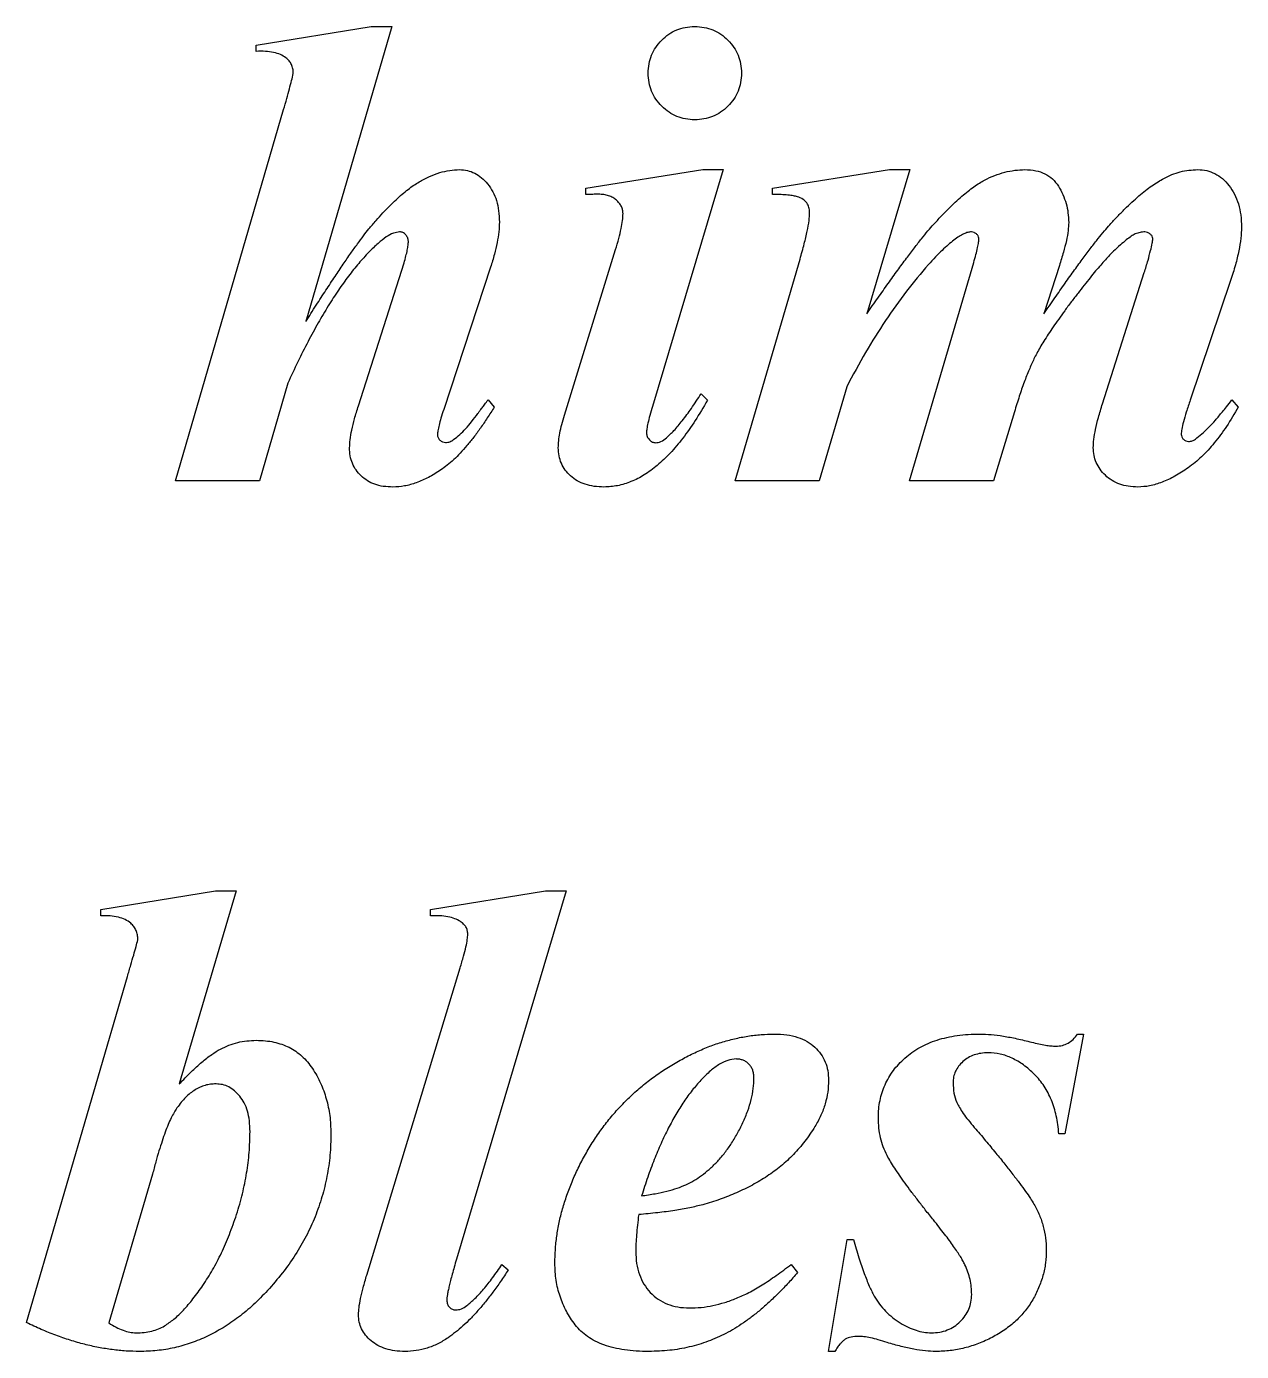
# Model space of a CAD drawing. Header units: inches. Extents: x -17.5 to 0, y -0.6 to 2.9.
# Drawn here: x -13.9441 to -13.5372, y 1.5835 to 2.0271 of the extents above; entities that cross this region are included whole.
import ezdxf

# ---------------------------------------------------------------- set-up
doc = ezdxf.new("R2010")
doc.units = ezdxf.units.IN
doc.header["$MEASUREMENT"] = 0

msp = doc.modelspace()

# ---------------------------------------------------------------- linework, layer by layer
at = {"color": 7, "linetype": 'Continuous', "lineweight": 25}
for p, q in [((-13.86715, 2.02083), (-13.82871, 2.02708)), ((-13.82177, 2.02708), (-13.85058, 1.92829)), ((-13.82871, 2.02708), (-13.82177, 2.02708)), ((-13.86715, 2.01875), (-13.86715, 2.02083)), ((-13.89423, 1.875), (-13.858, 1.99928)), ((-13.75673, 1.97292), (-13.71764, 1.97917)), ((-13.71074, 1.97917), (-13.7345, 1.89993)), ((-13.71764, 1.97917), (-13.71074, 1.97917)), ((-13.69423, 1.97292), (-13.65514, 1.97917)), ((-13.64827, 1.97917), (-13.66269, 1.93086)), ((-13.65514, 1.97917), (-13.64827, 1.97917)), ((-13.75673, 1.97083), (-13.75673, 1.97292)), ((-13.69423, 1.97083), (-13.69423, 1.97292)), ((-13.76393, 1.89701), (-13.74681, 1.95241)), ((-13.83294, 1.90007), (-13.81767, 1.94798)), ((-13.70673, 1.875), (-13.68505, 1.94925)), ((-13.6484, 1.875), (-13.62688, 1.94805)), ((-13.7887, 1.94652), (-13.80439, 1.89883)), ((-13.59821, 1.94704), (-13.60341, 1.93086)), ((-13.58375, 1.90075), (-13.56975, 1.94469)), ((-13.54085, 1.94209), (-13.55436, 1.90205)), ((-13.8566, 1.90765), (-13.86611, 1.875)), ((-13.71816, 1.90417), (-13.71608, 1.90195)), ((-13.66943, 1.90648), (-13.67861, 1.875)), ((-13.78951, 1.90208), (-13.78743, 1.89971)), ((-13.54039, 1.90208), (-13.53831, 1.89971)), ((-13.61324, 1.89814), (-13.62028, 1.875)), ((-13.86611, 1.875), (-13.89423, 1.875)), ((-13.67861, 1.875), (-13.70673, 1.875)), ((-13.62028, 1.875), (-13.6484, 1.875)), ((-13.91923, 1.73146), (-13.88076, 1.73771)), ((-13.87386, 1.73771), (-13.89293, 1.6731)), ((-13.88076, 1.73771), (-13.87386, 1.73771)), ((-13.80882, 1.73146), (-13.77028, 1.73771)), ((-13.76341, 1.73771), (-13.80013, 1.61441)), ((-13.77028, 1.73771), (-13.76341, 1.73771)), ((-13.91923, 1.72938), (-13.91923, 1.73146)), ((-13.80882, 1.72938), (-13.80882, 1.73146)), ((-13.9441, 1.59321), (-13.91028, 1.70907)), ((-13.83014, 1.60913), (-13.79886, 1.71196)), ((-13.59007, 1.6898), (-13.59632, 1.65646)), ((-13.59215, 1.6898), (-13.59007, 1.6898)), ((-13.59632, 1.65646), (-13.5984, 1.65646)), ((-13.90188, 1.64295), (-13.91656, 1.59312)), ((-13.67548, 1.58355), (-13.66923, 1.62105)), ((-13.66923, 1.62105), (-13.66715, 1.62105)), ((-13.78486, 1.61271), (-13.78278, 1.61083)), ((-13.68798, 1.61271), (-13.6859, 1.60995)), ((-13.6734, 1.58355), (-13.67548, 1.58355))]:
    msp.add_line(p, q, dxfattribs=at)
for points, knots in [([(-13.7359, 2.01146), (-13.73585, 2.01251), (-13.73574, 2.01455), (-13.73485, 2.01748), (-13.73343, 2.02018), (-13.73143, 2.02255), (-13.7291, 2.02458), (-13.7264, 2.02604), (-13.72344, 2.02692), (-13.72139, 2.02703), (-13.72034, 2.02708)], [0, 0, 0, 0, 0.128069, 0.249947, 0.371754, 0.499132, 0.626344, 0.748778, 0.871931, 1, 1, 1, 1]), ([(-13.72034, 2.02708), (-13.71927, 2.02703), (-13.71719, 2.02692), (-13.71419, 2.02605), (-13.71149, 2.02457), (-13.70912, 2.02256), (-13.70713, 2.02018), (-13.7057, 2.01749), (-13.70481, 2.01455), (-13.70471, 2.01251), (-13.70465, 2.01146)], [0, 0, 0, 0, 0.130072, 0.253889, 0.375723, 0.50332, 0.630072, 0.75128, 0.87256, 1, 1, 1, 1]), ([(-13.85722, 2.0166), (-13.85782, 2.01699), (-13.85908, 2.01782), (-13.86143, 2.01848), (-13.86415, 2.01883), (-13.86611, 2.01878), (-13.86715, 2.01875)], [0, 0, 0, 0, 0.204337, 0.435005, 0.69821, 1, 1, 1, 1]), ([(-13.85475, 2.01133), (-13.85478, 2.01186), (-13.85484, 2.0129), (-13.85529, 2.01436), (-13.85611, 2.01562), (-13.85685, 2.01627), (-13.85722, 2.0166)], [0, 0, 0, 0, 0.2655261, 0.5144436, 0.7521942, 1, 1, 1, 1]), ([(-13.858, 1.99928), (-13.85764, 2.00052), (-13.85695, 2.00283), (-13.85611, 2.00609), (-13.85532, 2.00885), (-13.85493, 2.01056), (-13.85475, 2.01133)], [0, 0, 0, 0, 0.309608, 0.579825, 0.809543, 1, 1, 1, 1]), ([(-13.72034, 1.99583), (-13.72138, 1.99589), (-13.7234, 1.996), (-13.72632, 1.99688), (-13.72899, 1.99835), (-13.73138, 2.00033), (-13.7334, 2.00271), (-13.73485, 2.00542), (-13.73574, 2.00836), (-13.73585, 2.01041), (-13.7359, 2.01146)], [0, 0, 0, 0, 0.1268805, 0.2476137, 0.370178, 0.4976909, 0.6260537, 0.749788, 0.8717957, 1, 1, 1, 1]), ([(-13.70465, 2.01146), (-13.70471, 2.01041), (-13.70481, 2.00836), (-13.7057, 2.00542), (-13.70715, 2.00271), (-13.70917, 2.00033), (-13.71157, 1.99834), (-13.71427, 1.99688), (-13.71724, 1.996), (-13.71929, 1.99589), (-13.72034, 1.99583)], [0, 0, 0, 0, 0.127561, 0.248956, 0.37207, 0.499788, 0.626661, 0.749774, 0.872439, 1, 1, 1, 1]), ([(-13.82946, 1.95931), (-13.82866, 1.96025), (-13.82711, 1.96206), (-13.82481, 1.96464), (-13.82255, 1.96695), (-13.82041, 1.96904), (-13.81835, 1.9709), (-13.81638, 1.97253), (-13.81449, 1.9739), (-13.81213, 1.97541), (-13.80924, 1.97688), (-13.80581, 1.97821), (-13.80242, 1.979), (-13.80018, 1.97911), (-13.79908, 1.97917)], [0, 0, 0, 0, 0.0985941, 0.1908981, 0.2769351, 0.3568278, 0.4306584, 0.4992006, 0.5614308, 0.6180837, 0.7226332, 0.8210893, 0.9119545, 1, 1, 1, 1]), ([(-13.79908, 1.97917), (-13.7982, 1.97912), (-13.79644, 1.97902), (-13.79392, 1.97802), (-13.79161, 1.9765), (-13.78956, 1.97439), (-13.78785, 1.9718), (-13.78658, 1.96876), (-13.78589, 1.96531), (-13.78579, 1.96288), (-13.78574, 1.96162)], [0, 0, 0, 0, 0.108195, 0.214475, 0.325674, 0.444897, 0.572296, 0.703214, 0.845636, 1, 1, 1, 1]), ([(-13.64033, 1.96084), (-13.63948, 1.96174), (-13.63786, 1.96349), (-13.63544, 1.96597), (-13.63314, 1.96822), (-13.63093, 1.9702), (-13.62885, 1.97193), (-13.62689, 1.97342), (-13.62504, 1.97465), (-13.62276, 1.976), (-13.61993, 1.97725), (-13.61654, 1.97835), (-13.61314, 1.97902), (-13.61086, 1.97912), (-13.60973, 1.97917)], [0, 0, 0, 0, 0.100728, 0.194537, 0.282094, 0.362881, 0.436368, 0.502695, 0.563279, 0.617579, 0.718509, 0.814159, 0.907818, 1, 1, 1, 1]), ([(-13.60973, 1.97917), (-13.60852, 1.9791), (-13.60623, 1.97898), (-13.60303, 1.97796), (-13.6004, 1.97614), (-13.59842, 1.97367), (-13.59699, 1.97083), (-13.59584, 1.96787), (-13.59523, 1.96472), (-13.59513, 1.96258), (-13.59508, 1.96149)], [0, 0, 0, 0, 0.140488, 0.265151, 0.384636, 0.505422, 0.629371, 0.751723, 0.873743, 1, 1, 1, 1]), ([(-13.56321, 1.97624), (-13.56232, 1.97668), (-13.56055, 1.97756), (-13.55774, 1.97852), (-13.55482, 1.97904), (-13.55285, 1.97912), (-13.55185, 1.97917)], [0, 0, 0, 0, 0.251869, 0.501134, 0.746787, 1, 1, 1, 1]), ([(-13.55185, 1.97917), (-13.55084, 1.97911), (-13.54886, 1.979), (-13.54604, 1.97791), (-13.54348, 1.97622), (-13.54129, 1.97384), (-13.53946, 1.97097), (-13.53812, 1.96764), (-13.53734, 1.96389), (-13.53725, 1.96127), (-13.5372, 1.9599)], [0, 0, 0, 0, 0.11169, 0.219755, 0.331223, 0.45075, 0.57664, 0.708199, 0.847623, 1, 1, 1, 1]), ([(-13.58131, 1.96074), (-13.58046, 1.96166), (-13.57879, 1.96343), (-13.57634, 1.96597), (-13.57395, 1.96826), (-13.57164, 1.97031), (-13.56943, 1.97215), (-13.56729, 1.97374), (-13.56523, 1.97508), (-13.56387, 1.97586), (-13.56321, 1.97624)], [0, 0, 0, 0, 0.156846, 0.304975, 0.442541, 0.571651, 0.691471, 0.803279, 0.905519, 1, 1, 1, 1]), ([(-13.75257, 1.97093), (-13.7532, 1.97092), (-13.75459, 1.9709), (-13.75597, 1.97086), (-13.75673, 1.97083)], [0, 0, 0, 0, 0.453061, 1, 1, 1, 1]), ([(-13.74433, 1.96445), (-13.74435, 1.96487), (-13.7444, 1.9657), (-13.74485, 1.96689), (-13.74556, 1.968), (-13.74654, 1.96899), (-13.74773, 1.96988), (-13.74917, 1.9705), (-13.7508, 1.97086), (-13.75196, 1.97091), (-13.75257, 1.97093)], [0, 0, 0, 0, 0.106757, 0.213696, 0.322982, 0.443511, 0.571484, 0.70283, 0.84314, 1, 1, 1, 1]), ([(-13.68183, 1.96484), (-13.68187, 1.96542), (-13.68194, 1.96655), (-13.68276, 1.96808), (-13.68408, 1.96937), (-13.6857, 1.97006), (-13.68741, 1.97047), (-13.68925, 1.97066), (-13.69157, 1.97084), (-13.69329, 1.97084), (-13.69423, 1.97083)], [0, 0, 0, 0, 0.110035, 0.216018, 0.327246, 0.461414, 0.549917, 0.668271, 0.817537, 1, 1, 1, 1]), ([(-13.78574, 1.96162), (-13.78578, 1.96054), (-13.78587, 1.95826), (-13.78648, 1.95466), (-13.78738, 1.95069), (-13.78824, 1.94795), (-13.7887, 1.94652)], [0, 0, 0, 0, 0.209004, 0.4435572, 0.7073301, 1, 1, 1, 1]), ([(-13.74681, 1.95241), (-13.74644, 1.95365), (-13.74574, 1.95598), (-13.74496, 1.95924), (-13.74446, 1.96201), (-13.74437, 1.96369), (-13.74433, 1.96445)], [0, 0, 0, 0, 0.31585, 0.589913, 0.81473, 1, 1, 1, 1]), ([(-13.68505, 1.94925), (-13.68457, 1.95094), (-13.68369, 1.95404), (-13.68268, 1.95834), (-13.68199, 1.96185), (-13.68188, 1.96394), (-13.68183, 1.96484)], [0, 0, 0, 0, 0.330049, 0.606605, 0.830269, 1, 1, 1, 1]), ([(-13.66269, 1.93086), (-13.66146, 1.93264), (-13.65909, 1.93606), (-13.65564, 1.94094), (-13.65245, 1.94537), (-13.64952, 1.94935), (-13.64685, 1.95286), (-13.64447, 1.95594), (-13.64235, 1.95857), (-13.64096, 1.96013), (-13.64033, 1.96084)], [0, 0, 0, 0, 0.173738, 0.333509, 0.479324, 0.6112, 0.729155, 0.832684, 0.923571, 1, 1, 1, 1]), ([(-13.60341, 1.93086), (-13.60218, 1.93265), (-13.59981, 1.93608), (-13.5964, 1.94102), (-13.59321, 1.94546), (-13.59031, 1.94943), (-13.58771, 1.95294), (-13.58533, 1.95595), (-13.58327, 1.95854), (-13.58192, 1.96005), (-13.58131, 1.96074)], [0, 0, 0, 0, 0.175543, 0.336526, 0.483964, 0.616146, 0.733086, 0.836571, 0.925564, 1, 1, 1, 1]), ([(-13.59508, 1.96149), (-13.59513, 1.96058), (-13.59523, 1.95854), (-13.59588, 1.95521), (-13.59686, 1.9513), (-13.59773, 1.94853), (-13.59821, 1.94704)], [0, 0, 0, 0, 0.184788, 0.412062, 0.683477, 1, 1, 1, 1]), ([(-13.85058, 1.92829), (-13.84941, 1.93012), (-13.84716, 1.93364), (-13.84392, 1.9387), (-13.84087, 1.94325), (-13.83813, 1.94738), (-13.83563, 1.95104), (-13.83333, 1.95419), (-13.83134, 1.95693), (-13.83005, 1.95856), (-13.82946, 1.95931)], [0, 0, 0, 0, 0.173877, 0.333793, 0.479504, 0.611991, 0.729823, 0.833527, 0.924039, 1, 1, 1, 1]), ([(-13.81914, 1.95833), (-13.81983, 1.95823), (-13.82143, 1.95799), (-13.82386, 1.95655), (-13.82658, 1.95436), (-13.82843, 1.95254), (-13.82946, 1.95153)], [0, 0, 0, 0, 0.166187, 0.382288, 0.65827, 1, 1, 1, 1]), ([(-13.81621, 1.95518), (-13.81625, 1.95558), (-13.81633, 1.9564), (-13.81709, 1.95737), (-13.81798, 1.95821), (-13.81876, 1.95829), (-13.81914, 1.95833)], [0, 0, 0, 0, 0.253161, 0.511631, 0.767134, 1, 1, 1, 1]), ([(-13.62763, 1.95833), (-13.62805, 1.9583), (-13.62896, 1.95823), (-13.63034, 1.95762), (-13.63191, 1.95678), (-13.63363, 1.95555), (-13.63551, 1.95398), (-13.63756, 1.95208), (-13.63978, 1.94986), (-13.64127, 1.94823), (-13.64205, 1.94736)], [0, 0, 0, 0, 0.0675794, 0.1468257, 0.2430781, 0.3570473, 0.4897924, 0.640781, 0.8103425, 1, 1, 1, 1]), ([(-13.62516, 1.95622), (-13.6252, 1.95648), (-13.62529, 1.95705), (-13.62598, 1.95767), (-13.62672, 1.95823), (-13.62734, 1.9583), (-13.62763, 1.95833)], [0, 0, 0, 0, 0.219587, 0.481206, 0.755408, 1, 1, 1, 1]), ([(-13.62688, 1.94805), (-13.62663, 1.94896), (-13.62616, 1.95062), (-13.62561, 1.95288), (-13.62523, 1.9547), (-13.62518, 1.95576), (-13.62516, 1.95622)], [0, 0, 0, 0, 0.338701, 0.618844, 0.836246, 1, 1, 1, 1]), ([(-13.57278, 1.95765), (-13.57323, 1.9574), (-13.57429, 1.95681), (-13.57592, 1.95553), (-13.57792, 1.95387), (-13.57977, 1.95214), (-13.58144, 1.95047), (-13.58287, 1.94893), (-13.58443, 1.94717), (-13.58614, 1.94518), (-13.58794, 1.94293), (-13.58994, 1.94048), (-13.59201, 1.93775), (-13.59421, 1.9349), (-13.59638, 1.93201), (-13.59839, 1.9292), (-13.60025, 1.92659), (-13.60188, 1.92411), (-13.60338, 1.92184), (-13.60466, 1.91969), (-13.60576, 1.91773), (-13.60702, 1.91526), (-13.6084, 1.91204), (-13.61009, 1.90787), (-13.61169, 1.90318), (-13.61271, 1.89987), (-13.61324, 1.89814)], [0, 0, 0, 0, 0.0211459, 0.0494547, 0.0848453, 0.1279928, 0.1531717, 0.1818282, 0.2139868, 0.2496645, 0.2892187, 0.3325952, 0.3792462, 0.4297238, 0.4802876, 0.527477, 0.5715625, 0.6116836, 0.649339, 0.6830789, 0.7141629, 0.7416334, 0.7966339, 0.857963, 0.9258118, 1, 1, 1, 1]), ([(-13.56953, 1.95833), (-13.57008, 1.95831), (-13.5712, 1.95825), (-13.57225, 1.95785), (-13.57278, 1.95765)], [0, 0, 0, 0, 0.489059, 1, 1, 1, 1]), ([(-13.56975, 1.94469), (-13.56933, 1.94607), (-13.56857, 1.94853), (-13.56773, 1.95181), (-13.56707, 1.95422), (-13.56696, 1.95556), (-13.56692, 1.95609)], [0, 0, 0, 0, 0.366909, 0.656274, 0.866427, 1, 1, 1, 1]), ([(-13.56692, 1.95609), (-13.56697, 1.95636), (-13.56709, 1.95696), (-13.56781, 1.95762), (-13.5686, 1.95819), (-13.56924, 1.95829), (-13.56953, 1.95833)], [0, 0, 0, 0, 0.220611, 0.482981, 0.764534, 1, 1, 1, 1]), ([(-13.5372, 1.9599), (-13.53725, 1.95867), (-13.53736, 1.95602), (-13.53811, 1.95181), (-13.53924, 1.94709), (-13.54029, 1.94382), (-13.54085, 1.94209)], [0, 0, 0, 0, 0.202023, 0.43524, 0.701408, 1, 1, 1, 1]), ([(-13.81767, 1.94798), (-13.81745, 1.94875), (-13.81704, 1.95016), (-13.81657, 1.95212), (-13.81629, 1.95376), (-13.81623, 1.95474), (-13.81621, 1.95518)], [0, 0, 0, 0, 0.326208, 0.598677, 0.822608, 1, 1, 1, 1]), ([(-13.82946, 1.95153), (-13.8306, 1.9503), (-13.83297, 1.94774), (-13.83635, 1.94346), (-13.83976, 1.93873), (-13.84314, 1.93346), (-13.84652, 1.92773), (-13.8499, 1.92149), (-13.85333, 1.91477), (-13.85549, 1.91007), (-13.8566, 1.90765)], [0, 0, 0, 0, 0.0973815, 0.2019414, 0.314889, 0.4352683, 0.5636629, 0.7002523, 0.8460296, 1, 1, 1, 1]), ([(-13.64205, 1.94736), (-13.64455, 1.94443), (-13.64965, 1.93843), (-13.65659, 1.92856), (-13.66331, 1.91791), (-13.66736, 1.91035), (-13.66943, 1.90648)], [0, 0, 0, 0, 0.234414, 0.478543, 0.733263, 1, 1, 1, 1]), ([(-13.72981, 1.88939), (-13.72895, 1.89019), (-13.72703, 1.89196), (-13.72428, 1.8953), (-13.72124, 1.89942), (-13.71924, 1.90251), (-13.71816, 1.90417)], [0, 0, 0, 0, 0.1865777, 0.4153055, 0.6853307, 1, 1, 1, 1]), ([(-13.8359, 1.886), (-13.83585, 1.88692), (-13.83575, 1.88893), (-13.83514, 1.89219), (-13.83424, 1.89598), (-13.83339, 1.89864), (-13.83294, 1.90007)], [0, 0, 0, 0, 0.190139, 0.419159, 0.688586, 1, 1, 1, 1]), ([(-13.78743, 1.89971), (-13.7882, 1.89848), (-13.7897, 1.89609), (-13.79202, 1.8927), (-13.79428, 1.88961), (-13.79655, 1.88682), (-13.79877, 1.88433), (-13.80095, 1.88211), (-13.80315, 1.88027), (-13.8059, 1.87817), (-13.80934, 1.87612), (-13.81343, 1.87429), (-13.81744, 1.87314), (-13.8201, 1.87299), (-13.82138, 1.87292)], [0, 0, 0, 0, 0.096691, 0.187562, 0.272718, 0.351723, 0.426334, 0.494711, 0.55819, 0.616931, 0.724725, 0.823275, 0.914478, 1, 1, 1, 1]), ([(-13.80439, 1.89883), (-13.8047, 1.89788), (-13.80527, 1.89614), (-13.80591, 1.89378), (-13.80636, 1.89194), (-13.80644, 1.89088), (-13.80647, 1.89043)], [0, 0, 0, 0, 0.346514, 0.630526, 0.845425, 1, 1, 1, 1]), ([(-13.79293, 1.89756), (-13.79273, 1.89784), (-13.79227, 1.89848), (-13.79149, 1.8995), (-13.79056, 1.90073), (-13.78988, 1.90161), (-13.78951, 1.90208)], [0, 0, 0, 0, 0.18485, 0.41446, 0.680809, 1, 1, 1, 1]), ([(-13.71608, 1.90195), (-13.71741, 1.89966), (-13.71995, 1.89529), (-13.72414, 1.88938), (-13.72834, 1.88432), (-13.73267, 1.8802), (-13.73703, 1.87693), (-13.74153, 1.87466), (-13.74608, 1.87318), (-13.74918, 1.87301), (-13.75071, 1.87292)], [0, 0, 0, 0, 0.168014, 0.320636, 0.459384, 0.584541, 0.698833, 0.803825, 0.903135, 1, 1, 1, 1]), ([(-13.7345, 1.89993), (-13.7348, 1.89891), (-13.73535, 1.89704), (-13.73596, 1.89452), (-13.73637, 1.89258), (-13.73645, 1.89147), (-13.73649, 1.89102)], [0, 0, 0, 0, 0.351155, 0.636598, 0.849991, 1, 1, 1, 1]), ([(-13.58684, 1.8861), (-13.5868, 1.88701), (-13.5867, 1.88906), (-13.58604, 1.89241), (-13.58511, 1.8964), (-13.58423, 1.89922), (-13.58375, 1.90075)], [0, 0, 0, 0, 0.182559, 0.409227, 0.681068, 1, 1, 1, 1]), ([(-13.53831, 1.89971), (-13.53957, 1.89752), (-13.54197, 1.89334), (-13.54611, 1.88778), (-13.55036, 1.88307), (-13.55486, 1.87938), (-13.55932, 1.87651), (-13.56366, 1.87452), (-13.56782, 1.87315), (-13.57058, 1.87299), (-13.5719, 1.87292)], [0, 0, 0, 0, 0.168632, 0.322186, 0.462383, 0.592276, 0.710044, 0.815566, 0.911763, 1, 1, 1, 1]), ([(-13.55436, 1.90205), (-13.55481, 1.9007), (-13.55563, 1.89827), (-13.55657, 1.895), (-13.55724, 1.89254), (-13.55737, 1.89113), (-13.55742, 1.89056)], [0, 0, 0, 0, 0.359315, 0.643703, 0.857028, 1, 1, 1, 1]), ([(-13.54362, 1.89811), (-13.54317, 1.89865), (-13.54209, 1.89997), (-13.54102, 1.9013), (-13.54039, 1.90208)], [0, 0, 0, 0, 0.411547, 1, 1, 1, 1]), ([(-13.80094, 1.8889), (-13.80029, 1.88941), (-13.79891, 1.89049), (-13.79693, 1.89247), (-13.79492, 1.89486), (-13.79362, 1.89663), (-13.79293, 1.89756)], [0, 0, 0, 0, 0.20907, 0.444263, 0.707529, 1, 1, 1, 1]), ([(-13.76601, 1.8861), (-13.76598, 1.88686), (-13.76592, 1.8885), (-13.7655, 1.89109), (-13.76484, 1.89397), (-13.76424, 1.89596), (-13.76393, 1.89701)], [0, 0, 0, 0, 0.204884, 0.441272, 0.704979, 1, 1, 1, 1]), ([(-13.55266, 1.88893), (-13.55193, 1.88951), (-13.55038, 1.89071), (-13.54815, 1.89285), (-13.54586, 1.89534), (-13.54439, 1.89716), (-13.54362, 1.89811)], [0, 0, 0, 0, 0.216701, 0.455418, 0.715616, 1, 1, 1, 1]), ([(-13.80647, 1.89043), (-13.80644, 1.8901), (-13.80636, 1.88942), (-13.80568, 1.88859), (-13.80481, 1.88795), (-13.80411, 1.88786), (-13.80377, 1.88783)], [0, 0, 0, 0, 0.23457, 0.489642, 0.757668, 1, 1, 1, 1]), ([(-13.73649, 1.89102), (-13.73643, 1.89061), (-13.73631, 1.88978), (-13.73555, 1.88874), (-13.73461, 1.88791), (-13.73382, 1.88779), (-13.73346, 1.88773)], [0, 0, 0, 0, 0.2479561, 0.5146233, 0.7782214, 1, 1, 1, 1]), ([(-13.55742, 1.89056), (-13.55738, 1.89027), (-13.55729, 1.88965), (-13.55666, 1.8889), (-13.55587, 1.88831), (-13.55522, 1.88822), (-13.55491, 1.88818)], [0, 0, 0, 0, 0.2309217, 0.4905464, 0.7521827, 1, 1, 1, 1]), ([(-13.82138, 1.87292), (-13.82246, 1.87295), (-13.82453, 1.87302), (-13.82743, 1.87375), (-13.82998, 1.87493), (-13.8321, 1.87658), (-13.83382, 1.87856), (-13.835, 1.88086), (-13.8358, 1.88335), (-13.83587, 1.88511), (-13.8359, 1.886)], [0, 0, 0, 0, 0.147064, 0.281475, 0.406087, 0.527604, 0.646379, 0.76039, 0.878051, 1, 1, 1, 1]), ([(-13.80377, 1.88783), (-13.80328, 1.88788), (-13.80224, 1.88798), (-13.80139, 1.88858), (-13.80094, 1.8889)], [0, 0, 0, 0, 0.473439, 1, 1, 1, 1]), ([(-13.75071, 1.87292), (-13.75182, 1.87295), (-13.75395, 1.87302), (-13.75696, 1.87378), (-13.75966, 1.87488), (-13.76191, 1.87655), (-13.76377, 1.87852), (-13.76505, 1.88084), (-13.76587, 1.88339), (-13.76596, 1.88518), (-13.76601, 1.8861)], [0, 0, 0, 0, 0.1468097, 0.2812441, 0.4079484, 0.5303065, 0.6492119, 0.7630226, 0.8788358, 1, 1, 1, 1]), ([(-13.73346, 1.88773), (-13.73283, 1.88782), (-13.73146, 1.88802), (-13.73039, 1.88891), (-13.72981, 1.88939)], [0, 0, 0, 0, 0.459307, 1, 1, 1, 1]), ([(-13.5719, 1.87292), (-13.57298, 1.87297), (-13.57505, 1.87306), (-13.57799, 1.87379), (-13.58061, 1.87503), (-13.58281, 1.87678), (-13.58461, 1.87881), (-13.5859, 1.88109), (-13.5867, 1.88354), (-13.5868, 1.88524), (-13.58684, 1.8861)], [0, 0, 0, 0, 0.145476, 0.278336, 0.406736, 0.533013, 0.655505, 0.771595, 0.883698, 1, 1, 1, 1]), ([(-13.55491, 1.88818), (-13.5545, 1.88822), (-13.55369, 1.88828), (-13.553, 1.88872), (-13.55266, 1.88893)], [0, 0, 0, 0, 0.508465, 1, 1, 1, 1]), ([(-13.90918, 1.72691), (-13.90979, 1.72734), (-13.91106, 1.72824), (-13.91344, 1.72902), (-13.9162, 1.72944), (-13.91818, 1.7294), (-13.91923, 1.72938)], [0, 0, 0, 0, 0.211596, 0.440212, 0.701644, 1, 1, 1, 1]), ([(-13.9068, 1.72137), (-13.90683, 1.72193), (-13.9069, 1.72299), (-13.90733, 1.72451), (-13.90808, 1.72585), (-13.90881, 1.72655), (-13.90918, 1.72691)], [0, 0, 0, 0, 0.268414, 0.513758, 0.75544, 1, 1, 1, 1]), ([(-13.79879, 1.72749), (-13.7994, 1.72783), (-13.80071, 1.72856), (-13.80305, 1.72917), (-13.8058, 1.72945), (-13.80776, 1.7294), (-13.80882, 1.72938)], [0, 0, 0, 0, 0.2009822, 0.432794, 0.6951629, 1, 1, 1, 1]), ([(-13.79632, 1.72326), (-13.79635, 1.72369), (-13.79641, 1.72452), (-13.79689, 1.72571), (-13.79771, 1.72672), (-13.79842, 1.72723), (-13.79879, 1.72749)], [0, 0, 0, 0, 0.249731, 0.489154, 0.733166, 1, 1, 1, 1]), ([(-13.91028, 1.70907), (-13.90992, 1.71036), (-13.90924, 1.71276), (-13.90823, 1.71609), (-13.90747, 1.71891), (-13.90701, 1.72061), (-13.9068, 1.72137)], [0, 0, 0, 0, 0.315024, 0.585653, 0.815375, 1, 1, 1, 1]), ([(-13.79886, 1.71196), (-13.79848, 1.71327), (-13.79781, 1.71561), (-13.79696, 1.71878), (-13.79647, 1.72125), (-13.79636, 1.72267), (-13.79632, 1.72326)], [0, 0, 0, 0, 0.349951, 0.631009, 0.847838, 1, 1, 1, 1]), ([(-13.89293, 1.6731), (-13.89162, 1.67446), (-13.88918, 1.67699), (-13.88557, 1.68031), (-13.88229, 1.68287), (-13.87927, 1.68481), (-13.87632, 1.68609), (-13.87338, 1.68708), (-13.87028, 1.68758), (-13.86818, 1.68767), (-13.86712, 1.68771)], [0, 0, 0, 0, 0.184846, 0.344317, 0.47992, 0.592557, 0.693869, 0.794346, 0.895669, 1, 1, 1, 1]), ([(-13.86712, 1.68771), (-13.86611, 1.68768), (-13.86414, 1.68761), (-13.86128, 1.6872), (-13.85863, 1.68642), (-13.85614, 1.68545), (-13.8539, 1.68407), (-13.85183, 1.68244), (-13.84996, 1.6805), (-13.84778, 1.67753), (-13.84549, 1.67345), (-13.84359, 1.66812), (-13.84236, 1.66244), (-13.84222, 1.65853), (-13.84215, 1.65653)], [0, 0, 0, 0, 0.067552, 0.131356, 0.19243, 0.251963, 0.309557, 0.367895, 0.427398, 0.48905, 0.613746, 0.738799, 0.866257, 1, 1, 1, 1]), ([(-13.76715, 1.61304), (-13.76712, 1.61456), (-13.76706, 1.61761), (-13.76653, 1.62217), (-13.76578, 1.62675), (-13.76461, 1.6313), (-13.76319, 1.63588), (-13.76141, 1.64043), (-13.75937, 1.64501), (-13.75696, 1.64953), (-13.75432, 1.65397), (-13.75142, 1.6582), (-13.74828, 1.6622), (-13.74489, 1.66596), (-13.74131, 1.66954), (-13.73746, 1.67284), (-13.73341, 1.67596), (-13.72914, 1.6788), (-13.72474, 1.68134), (-13.72033, 1.68361), (-13.71592, 1.68554), (-13.71147, 1.68707), (-13.70703, 1.68828), (-13.70258, 1.68917), (-13.69813, 1.68971), (-13.69516, 1.68977), (-13.69368, 1.6898)], [0, 0, 0, 0, 0.0390819, 0.0783624, 0.1179891, 0.1582481, 0.1991886, 0.2410503, 0.2838796, 0.328057, 0.3726002, 0.4165523, 0.4598614, 0.5033248, 0.5465268, 0.5900403, 0.633619, 0.6778774, 0.7217551, 0.7640514, 0.805409, 0.8455518, 0.8848719, 0.9235535, 0.9620333, 1, 1, 1, 1]), ([(-13.69368, 1.6898), (-13.69226, 1.68976), (-13.6896, 1.68969), (-13.68588, 1.68882), (-13.68267, 1.68748), (-13.68007, 1.68551), (-13.67801, 1.68317), (-13.67652, 1.6805), (-13.67565, 1.67751), (-13.67554, 1.67544), (-13.67548, 1.67437)], [0, 0, 0, 0, 0.157556, 0.296643, 0.423401, 0.542675, 0.6567, 0.76879, 0.880952, 1, 1, 1, 1]), ([(-13.65882, 1.6618), (-13.65879, 1.66278), (-13.65875, 1.66471), (-13.65832, 1.66754), (-13.65759, 1.67024), (-13.65662, 1.67282), (-13.65538, 1.67528), (-13.65383, 1.67761), (-13.652, 1.67979), (-13.64991, 1.68184), (-13.64758, 1.68373), (-13.64499, 1.68537), (-13.64216, 1.68673), (-13.63914, 1.68789), (-13.63585, 1.6887), (-13.63238, 1.68938), (-13.62866, 1.68972), (-13.62611, 1.68977), (-13.6248, 1.6898)], [0, 0, 0, 0, 0.059206, 0.117017, 0.172813, 0.228349, 0.283605, 0.339563, 0.39695, 0.45597, 0.516732, 0.578175, 0.641074, 0.706379, 0.774283, 0.845821, 0.920436, 1, 1, 1, 1]), ([(-13.6248, 1.6898), (-13.62355, 1.68976), (-13.62092, 1.6897), (-13.61679, 1.68912), (-13.61227, 1.68828), (-13.60915, 1.6875), (-13.60752, 1.68709)], [0, 0, 0, 0, 0.213653, 0.4494, 0.711873, 1, 1, 1, 1]), ([(-13.60752, 1.68709), (-13.6067, 1.68689), (-13.60517, 1.68651), (-13.60299, 1.68607), (-13.60106, 1.68584), (-13.59987, 1.68579), (-13.59931, 1.68576)], [0, 0, 0, 0, 0.301428, 0.568151, 0.800344, 1, 1, 1, 1]), ([(-13.59931, 1.68576), (-13.5986, 1.68581), (-13.59721, 1.6859), (-13.59524, 1.68671), (-13.5935, 1.68801), (-13.59261, 1.68918), (-13.59215, 1.6898)], [0, 0, 0, 0, 0.248846, 0.485926, 0.732908, 1, 1, 1, 1]), ([(-13.70647, 1.68146), (-13.70739, 1.68136), (-13.70934, 1.68114), (-13.71225, 1.67967), (-13.71528, 1.67742), (-13.71719, 1.67546), (-13.71822, 1.6744)], [0, 0, 0, 0, 0.195013, 0.416861, 0.68378, 1, 1, 1, 1]), ([(-13.70048, 1.67512), (-13.7005, 1.67558), (-13.70052, 1.67648), (-13.70087, 1.67774), (-13.70137, 1.67888), (-13.70215, 1.67979), (-13.70305, 1.68055), (-13.7041, 1.68108), (-13.70525, 1.68142), (-13.70606, 1.68145), (-13.70647, 1.68146)], [0, 0, 0, 0, 0.142801, 0.272978, 0.397465, 0.51751, 0.637554, 0.753126, 0.873718, 1, 1, 1, 1]), ([(-13.6221, 1.68355), (-13.62292, 1.68351), (-13.62449, 1.68344), (-13.62673, 1.68286), (-13.62878, 1.68197), (-13.63052, 1.68063), (-13.632, 1.67912), (-13.63302, 1.67736), (-13.63373, 1.67547), (-13.63379, 1.67413), (-13.63382, 1.67346)], [0, 0, 0, 0, 0.142331, 0.2730913, 0.4017827, 0.5289074, 0.6533722, 0.7678945, 0.8821665, 1, 1, 1, 1]), ([(-13.5984, 1.65646), (-13.59849, 1.65749), (-13.59868, 1.65948), (-13.5992, 1.66239), (-13.59992, 1.66513), (-13.60082, 1.66771), (-13.60194, 1.67012), (-13.60327, 1.67235), (-13.60478, 1.67444), (-13.60705, 1.67687), (-13.61001, 1.67952), (-13.61392, 1.68179), (-13.61795, 1.68329), (-13.62072, 1.68346), (-13.6221, 1.68355)], [0, 0, 0, 0, 0.077861, 0.152341, 0.223862, 0.292897, 0.359225, 0.425334, 0.489584, 0.554298, 0.677497, 0.790085, 0.895581, 1, 1, 1, 1]), ([(-13.88063, 1.67313), (-13.88125, 1.6731), (-13.88248, 1.67305), (-13.88429, 1.67269), (-13.88602, 1.67202), (-13.8877, 1.67113), (-13.88932, 1.67001), (-13.89086, 1.66861), (-13.89235, 1.66695), (-13.89325, 1.66573), (-13.89371, 1.66509)], [0, 0, 0, 0, 0.116201, 0.230264, 0.345464, 0.462815, 0.584101, 0.715154, 0.851951, 1, 1, 1, 1]), ([(-13.86923, 1.65711), (-13.86928, 1.65834), (-13.86937, 1.66066), (-13.86994, 1.66394), (-13.87107, 1.66672), (-13.87257, 1.66904), (-13.87438, 1.67081), (-13.87629, 1.6722), (-13.87842, 1.67297), (-13.87989, 1.67308), (-13.88063, 1.67313)], [0, 0, 0, 0, 0.168446, 0.318428, 0.453254, 0.577876, 0.693601, 0.798426, 0.899608, 1, 1, 1, 1]), ([(-13.73811, 1.63563), (-13.7366, 1.63586), (-13.73375, 1.6363), (-13.72977, 1.63719), (-13.7263, 1.63812), (-13.72329, 1.63931), (-13.72056, 1.64071), (-13.71799, 1.64248), (-13.71539, 1.64452), (-13.71287, 1.64697), (-13.71043, 1.64976), (-13.70815, 1.65291), (-13.70604, 1.65639), (-13.70415, 1.66015), (-13.70255, 1.664), (-13.70134, 1.6678), (-13.70063, 1.6715), (-13.70053, 1.67393), (-13.70048, 1.67512)], [0, 0, 0, 0, 0.076865, 0.145034, 0.205136, 0.257311, 0.307089, 0.35899, 0.414116, 0.473151, 0.535406, 0.600225, 0.668527, 0.740015, 0.811443, 0.877706, 0.940411, 1, 1, 1, 1]), ([(-13.71822, 1.6744), (-13.71922, 1.67328), (-13.72127, 1.67097), (-13.72404, 1.6671), (-13.72673, 1.66285), (-13.72924, 1.65818), (-13.7317, 1.65314), (-13.73396, 1.64767), (-13.73616, 1.64182), (-13.73745, 1.63773), (-13.73811, 1.63563)], [0, 0, 0, 0, 0.102496, 0.210714, 0.32463, 0.445355, 0.572975, 0.707181, 0.84953, 1, 1, 1, 1]), ([(-13.67548, 1.67437), (-13.67554, 1.67304), (-13.67566, 1.67038), (-13.67655, 1.66642), (-13.67797, 1.66251), (-13.67936, 1.66006), (-13.68007, 1.65881)], [0, 0, 0, 0, 0.2425278, 0.4859534, 0.7374867, 1, 1, 1, 1]), ([(-13.63382, 1.67346), (-13.63376, 1.67232), (-13.63363, 1.67007), (-13.63278, 1.6673), (-13.63162, 1.66507), (-13.63033, 1.66313), (-13.62867, 1.66092), (-13.62738, 1.6594), (-13.62669, 1.65858)], [0, 0, 0, 0, 0.201119, 0.398406, 0.508601, 0.646353, 0.809974, 1, 1, 1, 1]), ([(-13.89371, 1.66509), (-13.89403, 1.66459), (-13.89473, 1.66352), (-13.89572, 1.66166), (-13.8967, 1.65944), (-13.89772, 1.65685), (-13.89869, 1.65388), (-13.8998, 1.65058), (-13.90085, 1.64689), (-13.90153, 1.6443), (-13.90188, 1.64295)], [0, 0, 0, 0, 0.074716, 0.162005, 0.26594, 0.382544, 0.514634, 0.660627, 0.823694, 1, 1, 1, 1]), ([(-13.65589, 1.64914), (-13.65634, 1.65008), (-13.65725, 1.652), (-13.65813, 1.65511), (-13.65871, 1.65839), (-13.65878, 1.66065), (-13.65882, 1.6618)], [0, 0, 0, 0, 0.238905, 0.484724, 0.736486, 1, 1, 1, 1]), ([(-13.89785, 1.59211), (-13.89679, 1.59283), (-13.89453, 1.59438), (-13.89138, 1.59747), (-13.88816, 1.60129), (-13.88487, 1.60577), (-13.88168, 1.61091), (-13.87871, 1.61659), (-13.87606, 1.6228), (-13.87367, 1.62943), (-13.87169, 1.6363), (-13.8703, 1.64326), (-13.86941, 1.65019), (-13.86929, 1.65481), (-13.86923, 1.65711)], [0, 0, 0, 0, 0.052126, 0.112104, 0.179808, 0.256348, 0.3395, 0.426674, 0.518544, 0.615719, 0.714508, 0.810976, 0.905798, 1, 1, 1, 1]), ([(-13.84215, 1.65653), (-13.84221, 1.6541), (-13.84232, 1.6493), (-13.84338, 1.64221), (-13.84504, 1.63531), (-13.84735, 1.6286), (-13.85037, 1.6221), (-13.85403, 1.6158), (-13.85835, 1.60969), (-13.86168, 1.60589), (-13.86337, 1.60396)], [0, 0, 0, 0, 0.125132, 0.24801, 0.369695, 0.491308, 0.614205, 0.739291, 0.867145, 1, 1, 1, 1]), ([(-13.68007, 1.65881), (-13.68117, 1.65715), (-13.68333, 1.65389), (-13.68715, 1.64947), (-13.69135, 1.64553), (-13.69602, 1.64216), (-13.70099, 1.63918), (-13.70628, 1.63664), (-13.71183, 1.63438), (-13.71569, 1.63324), (-13.71764, 1.63267)], [0, 0, 0, 0, 0.126688, 0.250228, 0.372514, 0.49468, 0.617641, 0.742739, 0.869822, 1, 1, 1, 1]), ([(-13.62669, 1.65858), (-13.62542, 1.6571), (-13.623, 1.65425), (-13.61961, 1.65012), (-13.61652, 1.64639), (-13.61387, 1.64296), (-13.61154, 1.63994), (-13.60958, 1.63727), (-13.60799, 1.63495), (-13.60638, 1.63235), (-13.60479, 1.62928), (-13.60355, 1.62547), (-13.60271, 1.62156), (-13.60261, 1.6189), (-13.60257, 1.61756)], [0, 0, 0, 0, 0.120187, 0.230514, 0.329957, 0.419154, 0.497491, 0.565519, 0.623828, 0.671023, 0.754262, 0.836198, 0.917475, 1, 1, 1, 1]), ([(-13.64036, 1.62759), (-13.64128, 1.62871), (-13.64305, 1.63088), (-13.6455, 1.63409), (-13.64781, 1.63704), (-13.64985, 1.63984), (-13.65167, 1.64245), (-13.6533, 1.64484), (-13.65469, 1.64704), (-13.6555, 1.64846), (-13.65589, 1.64914)], [0, 0, 0, 0, 0.163661, 0.315484, 0.456034, 0.586544, 0.706092, 0.815425, 0.912231, 1, 1, 1, 1]), ([(-13.71764, 1.63267), (-13.71908, 1.63232), (-13.72217, 1.63157), (-13.7272, 1.63067), (-13.73292, 1.62994), (-13.73696, 1.62957), (-13.73909, 1.62938)], [0, 0, 0, 0, 0.20459, 0.439082, 0.704993, 1, 1, 1, 1]), ([(-13.73909, 1.62938), (-13.73924, 1.6282), (-13.73953, 1.62594), (-13.7398, 1.6227), (-13.74003, 1.61978), (-13.74005, 1.61794), (-13.74007, 1.61708)], [0, 0, 0, 0, 0.289329, 0.553966, 0.789077, 1, 1, 1, 1]), ([(-13.62757, 1.60262), (-13.62759, 1.60347), (-13.62764, 1.60518), (-13.62807, 1.6077), (-13.6288, 1.61019), (-13.62966, 1.61223), (-13.63051, 1.61396), (-13.63139, 1.6154), (-13.63242, 1.61702), (-13.63366, 1.6188), (-13.63507, 1.62077), (-13.63665, 1.62291), (-13.63846, 1.62518), (-13.63971, 1.62676), (-13.64036, 1.62759)], [0, 0, 0, 0, 0.088712, 0.178529, 0.267307, 0.359485, 0.410281, 0.468331, 0.535758, 0.61169, 0.695535, 0.788902, 0.890017, 1, 1, 1, 1]), ([(-13.66715, 1.62105), (-13.66656, 1.61899), (-13.66547, 1.61517), (-13.66367, 1.60996), (-13.66202, 1.60567), (-13.66033, 1.60222), (-13.6585, 1.5994), (-13.65642, 1.59703), (-13.65414, 1.59487), (-13.65158, 1.59309), (-13.64893, 1.59162), (-13.64625, 1.59063), (-13.64367, 1.5899), (-13.64193, 1.58983), (-13.64108, 1.5898)], [0, 0, 0, 0, 0.14611, 0.271517, 0.375986, 0.460515, 0.53329, 0.604763, 0.675568, 0.747344, 0.817325, 0.88161, 0.942014, 1, 1, 1, 1]), ([(-13.74007, 1.61708), (-13.74002, 1.61571), (-13.73994, 1.61308), (-13.73895, 1.60937), (-13.73746, 1.60604), (-13.73527, 1.60325), (-13.73264, 1.6009), (-13.72946, 1.59932), (-13.72592, 1.59829), (-13.72341, 1.59818), (-13.7221, 1.59813)], [0, 0, 0, 0, 0.138619, 0.267658, 0.388404, 0.508312, 0.626725, 0.744958, 0.866809, 1, 1, 1, 1]), ([(-13.60257, 1.61756), (-13.60263, 1.61611), (-13.60274, 1.61321), (-13.60361, 1.60893), (-13.60508, 1.6048), (-13.60704, 1.60079), (-13.60961, 1.59705), (-13.61276, 1.59366), (-13.6165, 1.59072), (-13.6207, 1.58817), (-13.62523, 1.58614), (-13.62992, 1.58463), (-13.63473, 1.58372), (-13.63796, 1.5836), (-13.63958, 1.58355)], [0, 0, 0, 0, 0.07822, 0.155435, 0.233166, 0.31313, 0.394389, 0.475572, 0.560528, 0.649127, 0.738541, 0.826585, 0.913061, 1, 1, 1, 1]), ([(-13.80013, 1.61441), (-13.80038, 1.61354), (-13.80086, 1.61188), (-13.8015, 1.60952), (-13.80207, 1.60742), (-13.80251, 1.60559), (-13.80288, 1.604), (-13.80316, 1.60268), (-13.80328, 1.6016), (-13.80333, 1.60097), (-13.80335, 1.6007)], [0, 0, 0, 0, 0.1921603, 0.3668905, 0.5197573, 0.6552523, 0.7689323, 0.8653655, 0.9421033, 1, 1, 1, 1]), ([(-13.78278, 1.61083), (-13.78363, 1.60954), (-13.78528, 1.60704), (-13.78781, 1.60348), (-13.79035, 1.60023), (-13.79287, 1.59725), (-13.79536, 1.59454), (-13.79787, 1.59212), (-13.80038, 1.59), (-13.80209, 1.58875), (-13.80293, 1.58814)], [0, 0, 0, 0, 0.151415, 0.294332, 0.42956, 0.556666, 0.677386, 0.791258, 0.898704, 1, 1, 1, 1]), ([(-13.79664, 1.59891), (-13.79571, 1.59968), (-13.79369, 1.60135), (-13.79089, 1.60455), (-13.78782, 1.60832), (-13.78589, 1.61119), (-13.78486, 1.61271)], [0, 0, 0, 0, 0.198837, 0.431518, 0.697158, 1, 1, 1, 1]), ([(-13.73561, 1.58355), (-13.73704, 1.58357), (-13.7398, 1.5836), (-13.74376, 1.58404), (-13.74738, 1.5847), (-13.75067, 1.58568), (-13.75361, 1.58694), (-13.75621, 1.58847), (-13.75847, 1.59028), (-13.76095, 1.59308), (-13.76343, 1.59696), (-13.76556, 1.60202), (-13.76693, 1.60741), (-13.76708, 1.61114), (-13.76715, 1.61304)], [0, 0, 0, 0, 0.087244, 0.167641, 0.242272, 0.311244, 0.376044, 0.436772, 0.49455, 0.55161, 0.663388, 0.773209, 0.884729, 1, 1, 1, 1]), ([(-13.7221, 1.59813), (-13.72078, 1.59817), (-13.71814, 1.59824), (-13.71418, 1.59889), (-13.71023, 1.59991), (-13.70621, 1.60133), (-13.70204, 1.60331), (-13.69759, 1.60585), (-13.69286, 1.60905), (-13.68967, 1.61145), (-13.68798, 1.61271)], [0, 0, 0, 0, 0.10426, 0.209667, 0.317162, 0.427674, 0.547407, 0.683078, 0.833212, 1, 1, 1, 1]), ([(-13.83291, 1.59585), (-13.83287, 1.59665), (-13.83278, 1.59846), (-13.83221, 1.60147), (-13.83131, 1.6051), (-13.83055, 1.60771), (-13.83014, 1.60913)], [0, 0, 0, 0, 0.175093, 0.400904, 0.674263, 1, 1, 1, 1]), ([(-13.6859, 1.60995), (-13.68691, 1.60879), (-13.68889, 1.60652), (-13.69195, 1.60334), (-13.69498, 1.6004), (-13.69798, 1.59772), (-13.70097, 1.59531), (-13.70394, 1.59316), (-13.70686, 1.59121), (-13.71078, 1.58906), (-13.71581, 1.58683), (-13.72214, 1.58495), (-13.72877, 1.58377), (-13.7333, 1.58362), (-13.73561, 1.58355)], [0, 0, 0, 0, 0.0791, 0.154916, 0.227172, 0.295979, 0.361898, 0.424661, 0.484745, 0.542227, 0.654471, 0.766987, 0.881447, 1, 1, 1, 1]), ([(-13.86337, 1.60396), (-13.86494, 1.60233), (-13.868, 1.59916), (-13.87299, 1.595), (-13.87813, 1.59147), (-13.88344, 1.58858), (-13.8889, 1.58631), (-13.89455, 1.58471), (-13.90036, 1.58374), (-13.9043, 1.58361), (-13.90628, 1.58355)], [0, 0, 0, 0, 0.138237, 0.269946, 0.397208, 0.519798, 0.639951, 0.758873, 0.878796, 1, 1, 1, 1]), ([(-13.64108, 1.5898), (-13.64014, 1.58983), (-13.63832, 1.5899), (-13.63572, 1.59067), (-13.63336, 1.59183), (-13.63136, 1.59353), (-13.62966, 1.59547), (-13.62844, 1.59769), (-13.62768, 1.6001), (-13.62761, 1.60177), (-13.62757, 1.60262)], [0, 0, 0, 0, 0.135347, 0.262472, 0.387342, 0.513271, 0.639004, 0.759062, 0.877157, 1, 1, 1, 1]), ([(-13.80335, 1.6007), (-13.80331, 1.60027), (-13.80323, 1.59941), (-13.80249, 1.59836), (-13.80153, 1.59759), (-13.80076, 1.59749), (-13.80039, 1.59745)], [0, 0, 0, 0, 0.266223, 0.523389, 0.773345, 1, 1, 1, 1]), ([(-13.80039, 1.59745), (-13.79973, 1.59751), (-13.79835, 1.59765), (-13.79723, 1.59848), (-13.79664, 1.59891)], [0, 0, 0, 0, 0.478106, 1, 1, 1, 1]), ([(-13.90628, 1.58355), (-13.90778, 1.58358), (-13.91081, 1.58365), (-13.91539, 1.58412), (-13.92003, 1.58488), (-13.92474, 1.58592), (-13.92951, 1.58729), (-13.93434, 1.58897), (-13.93924, 1.59091), (-13.94246, 1.59244), (-13.9441, 1.59321)], [0, 0, 0, 0, 0.114175, 0.231328, 0.350265, 0.47223, 0.598634, 0.728063, 0.861639, 1, 1, 1, 1]), ([(-13.91656, 1.59312), (-13.91575, 1.5926), (-13.91422, 1.59163), (-13.91184, 1.59065), (-13.90961, 1.5899), (-13.90813, 1.58983), (-13.90742, 1.5898)], [0, 0, 0, 0, 0.291621, 0.550445, 0.784474, 1, 1, 1, 1]), ([(-13.81738, 1.58355), (-13.81851, 1.58358), (-13.82067, 1.58365), (-13.82372, 1.58437), (-13.82645, 1.58544), (-13.82872, 1.58707), (-13.83056, 1.58896), (-13.83194, 1.59106), (-13.83276, 1.59341), (-13.83286, 1.59503), (-13.83291, 1.59585)], [0, 0, 0, 0, 0.153542, 0.292547, 0.423307, 0.549171, 0.667931, 0.779891, 0.888896, 1, 1, 1, 1]), ([(-13.90742, 1.5898), (-13.9065, 1.58981), (-13.90474, 1.58984), (-13.90222, 1.59033), (-13.8999, 1.59101), (-13.89852, 1.59175), (-13.89785, 1.59211)], [0, 0, 0, 0, 0.274868, 0.530672, 0.770503, 1, 1, 1, 1]), ([(-13.80293, 1.58814), (-13.80406, 1.58743), (-13.80627, 1.58604), (-13.80988, 1.5846), (-13.81359, 1.58372), (-13.81611, 1.58361), (-13.81738, 1.58355)], [0, 0, 0, 0, 0.259814, 0.508511, 0.753836, 1, 1, 1, 1]), ([(-13.66543, 1.58862), (-13.66628, 1.5886), (-13.66782, 1.58855), (-13.66963, 1.58789), (-13.67077, 1.58701), (-13.67162, 1.5861), (-13.67252, 1.58493), (-13.67309, 1.58403), (-13.6734, 1.58355)], [0, 0, 0, 0, 0.253584, 0.458633, 0.560311, 0.681684, 0.829363, 1, 1, 1, 1]), ([(-13.65586, 1.58654), (-13.65685, 1.58686), (-13.65869, 1.58744), (-13.66128, 1.5881), (-13.66348, 1.58852), (-13.66483, 1.58859), (-13.66543, 1.58862)], [0, 0, 0, 0, 0.318585, 0.588557, 0.817312, 1, 1, 1, 1]), ([(-13.63958, 1.58355), (-13.64074, 1.58359), (-13.64321, 1.58369), (-13.64709, 1.58428), (-13.65136, 1.58523), (-13.65431, 1.58609), (-13.65586, 1.58654)], [0, 0, 0, 0, 0.210118, 0.445804, 0.708866, 1, 1, 1, 1])]:
    msp.add_open_spline(points, degree=3, knots=knots, dxfattribs=at)

doc.saveas('drawing.dxf')
